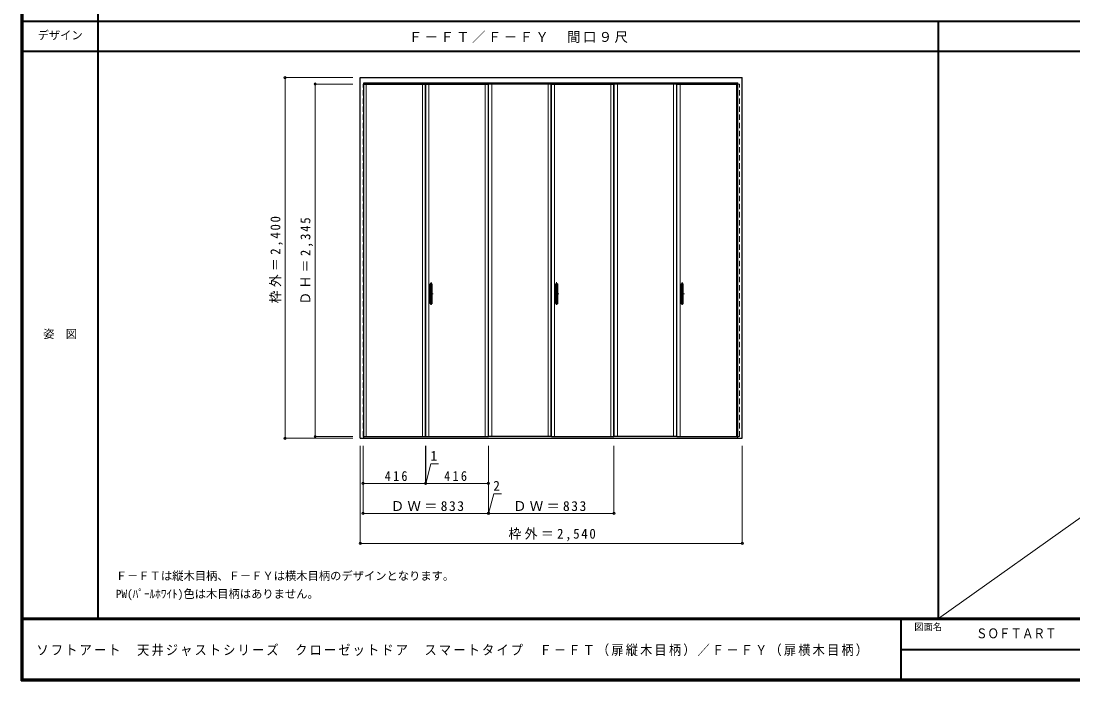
# Model space of a CAD drawing. Units: millimetres, scale not verified. Extents: x -6000 to 5700, y -4307 to 4175.
# Drawn here: x -6000 to 995, y -4205 to 186 of the extents above; entities that cross this region are included whole.
import ezdxf
from ezdxf.enums import TextEntityAlignment as Align

# ---------------------------------------------------------------- set-up
doc = ezdxf.new("R2010")
doc.units = ezdxf.units.MM
doc.header["$LTSCALE"] = 30
doc.header["$PDMODE"] = 32
doc.header["$PDSIZE"] = 15
doc.linetypes.add('CHAIN1', pattern=[8, 5, -1, 1, -1])
doc.linetypes.add('DASHED1', pattern=[1.8, 1.2, -0.6])
for name, color, linetype, lineweight in [('0-1_通り芯', 4, 'CHAIN1', 9), ('0-2_扉', 3, 'Continuous', 25), ('0-3_仕上げ', 7, 'Continuous', 18), ('0-4_枠', 3, 'Continuous', 25), ('0-7_取手GEK', 7, 'Continuous', 18), ('0-8_取手W', 7, 'Continuous', 18), ('0-A_文字', 7, 'Continuous', 18), ('0-B_寸法', 7, 'Continuous', 9), ('F-1_枠', 6, 'Continuous', 40)]:
    doc.layers.add(name, color=color, linetype=linetype, lineweight=lineweight)
doc.layers.add('F-A_文字', color=7, linetype='Continuous')
doc.styles.add('HG明朝B', font='')
doc.styles.add('ＭＳ ゴシック', font='')
doc.styles.get('HG明朝B').set_extended_font_data('HG明朝B')
doc.styles.get('ＭＳ ゴシック').set_extended_font_data('MS Gothic')

msp = doc.modelspace()

# ---------------------------------------------------------------- linework, layer by layer
at = {"layer": '0-1_通り芯'}
for p, q in [((-3273.5, -1551.5), (-3273.5, -1705.5)), ((-2438.5, -1551.5), (-2438.5, -1705.5)), ((-1603.5, -1551.5), (-1603.5, -1705.5)), ((-3258.5, -1628.5), (-3288.5, -1628.5)), ((-2423.5, -1628.5), (-2453.5, -1628.5)), ((-1588.5, -1628.5), (-1618.5, -1628.5))]:
    msp.add_line(p, q, dxfattribs=at)
at = {"layer": '0-2_扉', "color": 4, "linetype": 'DASHED1', "lineweight": 9}
for p, q in [((-3725.5, -2578.5), (-3725.5, -233.5)), ((-3720, -233.5), (-3725.5, -233.5)), ((-1234, -233.5), (-1222.5, -233.5)), ((-1222.5, -2578.5), (-1222.5, -233.5)), ((-3720, -2578.5), (-3725.5, -2578.5)), ((-1234, -2578.5), (-1222.5, -2578.5))]:
    msp.add_line(p, q, dxfattribs=at)
at = {"layer": '0-2_扉'}
for p, q in [((-3720, -233.5), (-3309.5, -233.5)), ((-3308.5, -2578.5), (-3308.5, -233.5)), ((-3308.5, -233.5), (-2892.5, -233.5)), ((-2892.5, -2578.5), (-2892.5, -233.5)), ((-2474.5, -233.5), (-2890.5, -233.5)), ((-2474.5, -2578.5), (-2474.5, -233.5)), ((-2473.5, -2578.5), (-2473.5, -233.5)), ((-2473.5, -233.5), (-2057.5, -233.5)), ((-2057.5, -2578.5), (-2057.5, -233.5)), ((-1639.5, -233.5), (-2055.5, -233.5)), ((-1639.5, -2578.5), (-1639.5, -233.5)), ((-1638.5, -2578.5), (-1638.5, -233.5)), ((-1638.5, -233.5), (-1234, -233.5)), ((-3308.5, -2578.5), (-2892.5, -2578.5)), ((-2473.5, -2578.5), (-2057.5, -2578.5)), ((-1638.5, -2578.5), (-1234, -2578.5))]:
    msp.add_line(p, q, dxfattribs=at)
for points in [[(-3720, -2578.5), (-3309.5, -2578.5), (-3309.5, -233.5)], [(-2474.5, -2578.5), (-2890.5, -2578.5), (-2890.5, -233.5)], [(-1639.5, -2578.5), (-2055.5, -2578.5), (-2055.5, -233.5)]]:
    msp.add_lwpolyline(points, dxfattribs=at)
at = {"layer": '0-3_仕上げ'}
for p, q in [((-3704.5, -2578.5), (-3704.5, -233.5)), ((-3330.5, -2578.5), (-3330.5, -233.5)), ((-3287.5, -2578.5), (-3287.5, -233.5)), ((-2913.5, -2578.5), (-2913.5, -233.5)), ((-2869.5, -2578.5), (-2869.5, -233.5)), ((-2495.5, -2578.5), (-2495.5, -233.5)), ((-2452.5, -2578.5), (-2452.5, -233.5)), ((-2078.5, -2578.5), (-2078.5, -233.5)), ((-2034.5, -2578.5), (-2034.5, -233.5)), ((-1660.5, -2578.5), (-1660.5, -233.5)), ((-1617.5, -2578.5), (-1617.5, -233.5)), ((-1243.5, -2578.5), (-1243.5, -233.5))]:
    msp.add_line(p, q, dxfattribs=at)
at = {"layer": '0-4_枠'}
for p, q in [((-3744, -2590), (-3744, -190)), ((-3744, -190), (-1204, -190)), ((-1204, -2590), (-1204, -190)), ((-3720, -2590), (-3720, -226)), ((-3720, -226), (-1234, -226)), ((-1234, -2590), (-1234, -226)), ((-3744, -2590), (-1204, -2590))]:
    msp.add_line(p, q, dxfattribs=at)
at = {"layer": '0-7_取手GEK'}
for p, q in [((-3279.5, -1582.5), (-3279.5, -1564.5)), ((-3267.5, -1582.5), (-3267.5, -1564.5)), ((-2444.5, -1582.5), (-2444.5, -1564.5)), ((-2432.5, -1582.5), (-2432.5, -1564.5)), ((-1609.5, -1582.5), (-1609.5, -1564.5)), ((-1597.5, -1582.5), (-1597.5, -1564.5)), ((-3279.5, -1692.5), (-3279.5, -1674.5)), ((-3267.5, -1692.5), (-3267.5, -1674.5)), ((-2444.5, -1692.5), (-2444.5, -1674.5)), ((-2432.5, -1692.5), (-2432.5, -1674.5)), ((-1609.5, -1692.5), (-1609.5, -1674.5)), ((-1597.5, -1692.5), (-1597.5, -1674.5))]:
    msp.add_line(p, q, dxfattribs=at)
at = {"layer": '0-7_取手GEK', "color": 3, "lineweight": 25}
for p, q in [((-3278.5, -1694.5), (-3278.5, -1562.5)), ((-3269.5, -1561.5), (-3277.5, -1561.5)), ((-3268.5, -1694.5), (-3268.5, -1562.5)), ((-2443.5, -1694.5), (-2443.5, -1562.5)), ((-2434.5, -1561.5), (-2442.5, -1561.5)), ((-2433.5, -1694.5), (-2433.5, -1562.5)), ((-1608.5, -1694.5), (-1608.5, -1562.5)), ((-1599.5, -1561.5), (-1607.5, -1561.5)), ((-1598.5, -1694.5), (-1598.5, -1562.5)), ((-3277.5, -1695.5), (-3269.5, -1695.5)), ((-2442.5, -1695.5), (-2434.5, -1695.5)), ((-1607.5, -1695.5), (-1599.5, -1695.5))]:
    msp.add_line(p, q, dxfattribs=at)
at = {"layer": '0-7_取手GEK'}
for centre, start, end in [((-3278.5, -1564.5), 90, 180), ((-3278.5, -1582.5), 180, 270), ((-3268.5, -1564.5), 0, 90), ((-3268.5, -1582.5), 270, 0), ((-2443.5, -1564.5), 90, 180), ((-2443.5, -1582.5), 180, 270), ((-2433.5, -1564.5), 0, 90), ((-2433.5, -1582.5), 270, 0), ((-1608.5, -1564.5), 90, 180), ((-1608.5, -1582.5), 180, 270), ((-1598.5, -1564.5), 0, 90), ((-1598.5, -1582.5), 270, 0), ((-3278.5, -1674.5), 90, 180), ((-3268.5, -1674.5), 0, 90), ((-2443.5, -1674.5), 90, 180), ((-2433.5, -1674.5), 0, 90), ((-1608.5, -1674.5), 90, 180), ((-1598.5, -1674.5), 0, 90), ((-3278.5, -1692.5), 180, 270), ((-3268.5, -1692.5), 270, 0), ((-2443.5, -1692.5), 180, 270), ((-2433.5, -1692.5), 270, 0), ((-1608.5, -1692.5), 180, 270), ((-1598.5, -1692.5), 270, 0)]:
    msp.add_arc(centre, 1, start, end, dxfattribs=at)
at = {"layer": '0-7_取手GEK', "color": 3, "lineweight": 25}
for centre, start, end in [((-3277.5, -1562.5), 90, 180), ((-3269.5, -1562.5), 0, 90), ((-2442.5, -1562.5), 90, 180), ((-2434.5, -1562.5), 0, 90), ((-1607.5, -1562.5), 90, 180), ((-1599.5, -1562.5), 0, 90), ((-3277.5, -1694.5), 180, 270), ((-3269.5, -1694.5), 270, 0), ((-2442.5, -1694.5), 180, 270), ((-2434.5, -1694.5), 270, 0), ((-1607.5, -1694.5), 180, 270), ((-1599.5, -1694.5), 270, 0)]:
    msp.add_arc(centre, 1, start, end, dxfattribs=at)
at = {"layer": '0-8_取手W'}
for p, q in [((-3279.5, -1578), (-3279.5, -1562.5)), ((-3267.5, -1578), (-3267.5, -1562.5)), ((-2444.5, -1578), (-2444.5, -1562.5)), ((-2432.5, -1578), (-2432.5, -1562.5)), ((-1609.5, -1578), (-1609.5, -1562.5)), ((-1597.5, -1578), (-1597.5, -1562.5)), ((-3279.5, -1694.5), (-3279.5, -1679)), ((-3267.5, -1694.5), (-3267.5, -1679)), ((-2444.5, -1694.5), (-2444.5, -1679)), ((-2432.5, -1694.5), (-2432.5, -1679)), ((-1609.5, -1694.5), (-1609.5, -1679)), ((-1597.5, -1694.5), (-1597.5, -1679))]:
    msp.add_line(p, q, dxfattribs=at)
at = {"layer": '0-8_取手W', "color": 3, "lineweight": 25}
for p, q in [((-3268.5, -1561.5), (-3278.5, -1561.5)), ((-3278.5, -1561.5), (-3278.5, -1695.5)), ((-3268.5, -1561.5), (-3268.5, -1695.5)), ((-2433.5, -1561.5), (-2443.5, -1561.5)), ((-2443.5, -1561.5), (-2443.5, -1695.5)), ((-2433.5, -1561.5), (-2433.5, -1695.5)), ((-1598.5, -1561.5), (-1608.5, -1561.5)), ((-1608.5, -1561.5), (-1608.5, -1695.5)), ((-1598.5, -1561.5), (-1598.5, -1695.5)), ((-3278.5, -1695.5), (-3268.5, -1695.5)), ((-2443.5, -1695.5), (-2433.5, -1695.5)), ((-1608.5, -1695.5), (-1598.5, -1695.5))]:
    msp.add_line(p, q, dxfattribs=at)
at = {"layer": '0-8_取手W'}
for centre, start, end in [((-3278.5, -1562.5), 90, 180), ((-3278.5, -1578), 180, 270), ((-3268.5, -1562.5), 0, 90), ((-3268.5, -1578), 270, 0), ((-2443.5, -1562.5), 90, 180), ((-2443.5, -1578), 180, 270), ((-2433.5, -1562.5), 0, 90), ((-2433.5, -1578), 270, 0), ((-1608.5, -1562.5), 90, 180), ((-1608.5, -1578), 180, 270), ((-1598.5, -1562.5), 0, 90), ((-1598.5, -1578), 270, 0), ((-3278.5, -1679), 90, 180), ((-3268.5, -1679), 0, 90), ((-2443.5, -1679), 90, 180), ((-2433.5, -1679), 0, 90), ((-1608.5, -1679), 90, 180), ((-1598.5, -1679), 0, 90), ((-3278.5, -1694.5), 180, 270), ((-3268.5, -1694.5), 270, 0), ((-2443.5, -1694.5), 180, 270), ((-2433.5, -1694.5), 270, 0), ((-1608.5, -1694.5), 180, 270), ((-1598.5, -1694.5), 270, 0)]:
    msp.add_arc(centre, 1, start, end, dxfattribs=at)
for centre, major_axis, start_param, end_param in [((-3273.5, -1561.5), (0, 17.5), 1.5707963, 3.1415927), ((-3273.5, -1561.5), (0, 17.5), 3.1415927, 4.712389), ((-2438.5, -1561.5), (0, 17.5), 1.5707963, 3.1415927), ((-2438.5, -1561.5), (0, 17.5), 3.1415927, 4.712389), ((-1603.5, -1561.5), (0, 17.5), 1.5707963, 3.1415927), ((-1603.5, -1561.5), (0, 17.5), 3.1415927, 4.712389), ((-3273.5, -1695.5), (0, 17.5), 0, 1.5707963), ((-3273.5, -1695.5), (0, -17.5), 1.5707963, 3.1415927), ((-2438.5, -1695.5), (0, 17.5), 0, 1.5707963), ((-2438.5, -1695.5), (0, -17.5), 1.5707963, 3.1415927), ((-1603.5, -1695.5), (0, 17.5), 0, 1.5707963), ((-1603.5, -1695.5), (0, -17.5), 1.5707963, 3.1415927)]:
    msp.add_ellipse(centre, major_axis=major_axis, ratio=0.285714, start_param=start_param, end_param=end_param, dxfattribs=at)
at = {"layer": '0-A_文字'}
msp.add_line((5690, 184.5), (100, -3790), dxfattribs=at)
at = {"layer": '0-B_寸法', "color": 4}
for p, q in [((-4244, -190), (-3794, -190)), ((-4244, -190), (-4244, -2590)), ((-4044, -233.5), (-3794, -233.5)), ((-4044, -233.5), (-4044, -2578.5)), ((-4044, -2578.5), (-3794, -2578.5)), ((-4244, -2590), (-3794, -2590)), ((-3744, -3290), (-3744, -2640)), ((-3725.5, -3090), (-3725.5, -2640)), ((-3309.5, -2890), (-3309.5, -2640)), ((-3308.5, -2890), (-3308.5, -2640)), ((-2892.5, -3090), (-2892.5, -2640)), ((-2890.5, -3090), (-2890.5, -2640)), ((-2057.5, -3090), (-2057.5, -2640)), ((-3309, -2890), (-3274.05, -2759.57)), ((-3274.05, -2759.57), (-3223.27, -2759.57)), ((-3725.5, -2890), (-3309.5, -2890)), ((-3309.5, -2890), (-3308.5, -2890)), ((-3308.5, -2890), (-2892.5, -2890)), ((-2891.5, -3090), (-2856.55, -2959.57)), ((-2856.55, -2959.57), (-2805.77, -2959.57)), ((-3725.5, -3090), (-2892.5, -3090)), ((-2892.5, -3090), (-2890.5, -3090)), ((-2890.5, -3090), (-2057.5, -3090))]:
    msp.add_line(p, q, dxfattribs=at)
msp.add_lwpolyline([(-3744, -3290), (-1204, -3290), (-1204, -2640)], dxfattribs=at)
at = {"layer": '0-B_寸法'}
for p in [(-4244, -190), (-4044, -233.5), (-4244, -2590), (-4044, -2578.5), (-3725.5, -2890), (-3309.5, -2890), (-3308.5, -2890), (-2892.5, -2890), (-3725.5, -3090), (-2892.5, -3090), (-2890.5, -3090), (-2057.5, -3090), (-3744, -3290), (-1204, -3290)]:
    msp.add_point(p, dxfattribs=at)
at = {"layer": 'F-1_枠'}
for p, q in [((-6000, 4175), (-6000, -4205)), ((-5995, 4175), (-5995, -4205)), ((-5990, 4175), (-5990, -4205)), ((-5490, 4175), (-5490, -3790)), ((-6000, 184.5), (5700, 184.5)), ((100, -3790), (100, 184.5)), ((-6000, -15.5), (5700, -15.5)), ((5700, -3790), (-6000, -3790)), ((5700, -3795), (-6000, -3795)), ((-150, -3795), (-150, -4195)), ((-150, -3995), (5690, -3995.01)), ((5700, -4195), (-6000, -4195)), ((5700, -4200), (-6000, -4200)), ((5700, -4205), (-6000, -4205))]:
    msp.add_line(p, q, dxfattribs=at)

# ---------------------------------------------------------------- texts
at = {"layer": '0-A_文字', "style": 'ＭＳ ゴシック'}
for s, p in [('Ｆ－ＦＴは縦木目柄、Ｆ－ＦＹは横木目柄のデザインとなります。', (-5370, -3550)), ('PW(ﾊﾟｰﾙﾎﾜｲﾄ)色は木目柄はありません。', (-5370, -3670))]:
    msp.add_text(s, height=54.99, dxfattribs=at).set_placement(p, align=Align.BOTTOM_LEFT)
at = {"layer": '0-A_文字', "insert": (-3422.5, 39.5), "char_height": 65.98, "attachment_point": 7, "style": 'ＭＳ ゴシック'}
msp.add_mtext('\\T1.17;Ｆ－ＦＴ／Ｆ－ＦＹ\u3000間口９尺', dxfattribs=at)
at = {"layer": '0-B_寸法', "style": 'ＭＳ ゴシック'}
for s, p in [('1', (-3277.8, -2759.57)), ('2', (-2860.3, -2959.57))]:
    msp.add_text(s, height=65.98, dxfattribs=at).set_placement(p, align=Align.BOTTOM_LEFT)
at = {"layer": '0-B_寸法', "char_height": 65.98, "attachment_point": 7, "rotation": 90, "style": 'ＭＳ ゴシック'}
for s, insert in [('\\T1.26;\\W0.95;枠外＝2,400', (-4259, -1692.25)), ('\\T1.26;\\W0.95;ＤＨ＝2,345', (-4059, -1701.25))]:
    msp.add_mtext(s, dxfattribs=dict(at, insert=insert))
at = {"layer": '0-B_寸法', "char_height": 65.98, "attachment_point": 7, "style": 'ＭＳ ゴシック'}
for s, insert in [('\\T1.37;\\W0.9;416', (-3581.5, -2875)), ('\\T1.38;\\W0.9;416', (-3186.5, -2875)), ('\\T1.23;ＤＷ＝833', (-3541.5, -3075)), ('\\T1.23;ＤＷ＝833', (-2728.5, -3075)), ('\\T1.26;\\W0.95;枠外＝2,540', (-2759, -3275))]:
    msp.add_mtext(s, dxfattribs=dict(at, insert=insert))
at = {"layer": 'F-A_文字', "style": 'ＭＳ ゴシック'}
for s, height, p in [('デザイン', 54.99, (-5890, 47)), ('姿\u3000図', 54.99, (-5852.5, -1940.25)), ('図面名', 43.99, (-60, -3880))]:
    msp.add_text(s, height=height, dxfattribs=at).set_placement(p, align=Align.BOTTOM_LEFT)
at = {"layer": 'F-A_文字', "style": 'HG明朝B', "width": 0.85}
msp.add_text('ＳＯＦＴＡＲＴ', height=65.98, dxfattribs=at).set_placement((350, -3940.79), align=Align.BOTTOM_LEFT)
at = {"layer": 'F-A_文字', "insert": (-5897.5, -4040), "char_height": 65.98, "attachment_point": 7, "style": 'ＭＳ ゴシック'}
msp.add_mtext('\\T1.18;\\W0.9;ソフトアート\u3000天井ジャストシリーズ\u3000クローゼットドア\u3000スマートタイプ\u3000Ｆ－ＦＴ（扉縦木目柄）／Ｆ－ＦＹ（扉横木目柄）', dxfattribs=at)

doc.saveas('drawing.dxf')
